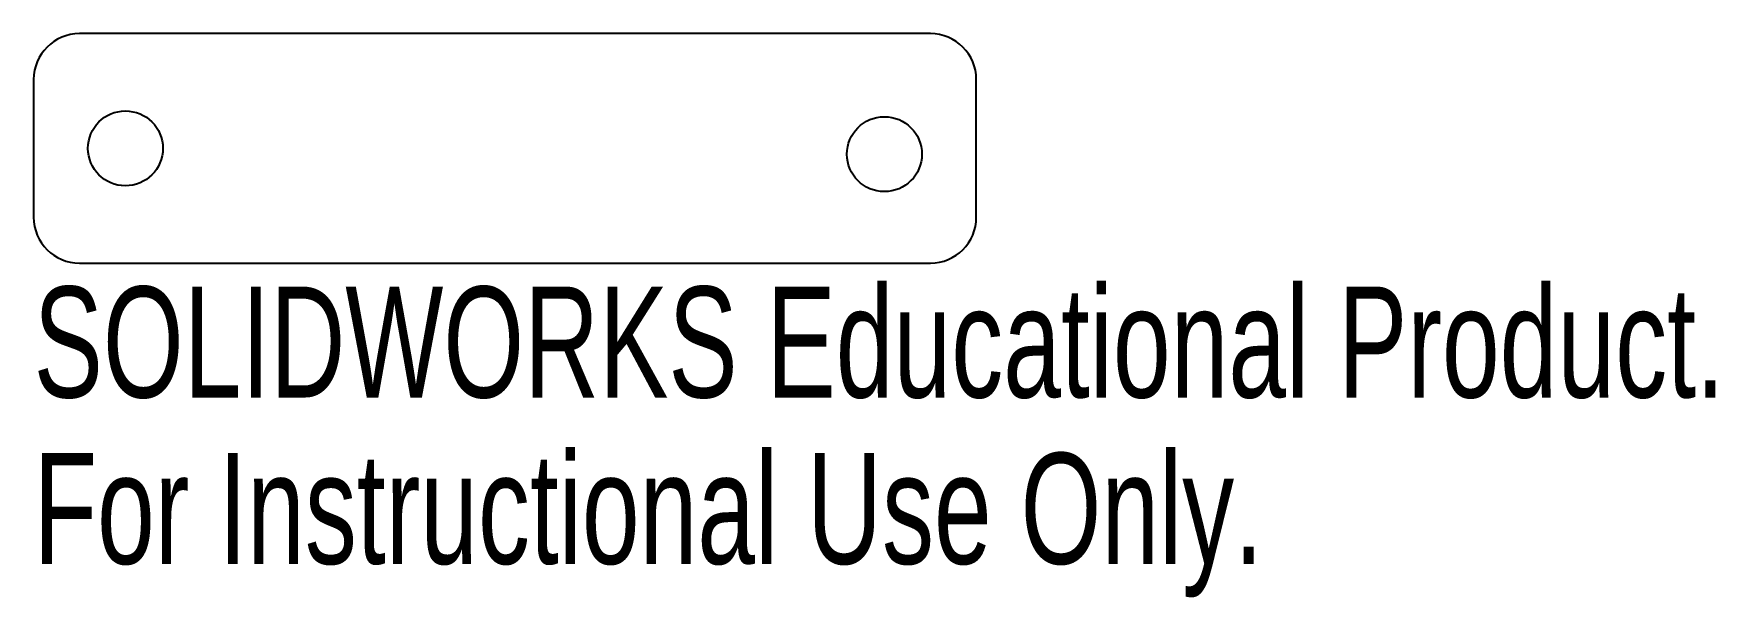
# Model space of a CAD drawing. Header units: millimetres. Extents: x -20.5 to 52.7, y -19.6 to 5.
import ezdxf

# ---------------------------------------------------------------- set-up
doc = ezdxf.new("R2010")
doc.units = ezdxf.units.MM
doc.styles.add('SLDTEXTSTYLE0', font='TXT', dxfattribs={"width": 0.7})

msp = doc.modelspace()

# ---------------------------------------------------------------- linework, layer by layer
at = {"color": 7, "linetype": 'Continuous', "lineweight": 25}
for p, q in [((18.535, 5), (-18.535, 5)), ((-20.535, 3), (-20.535, -3)), ((20.535, -3), (20.535, 3)), ((-18.535, -5), (18.535, -5))]:
    msp.add_line(p, q, dxfattribs=at)
for centre in [(-16.535, 0), (16.532, -0.252)]:
    msp.add_circle(centre, 1.632, dxfattribs=at)
for centre, start, end in [((-18.535, 3), 90, 180), ((18.535, 3), 0, 90), ((-18.535, -3), 180, 270), ((18.535, -3), 270, 0)]:
    msp.add_arc(centre, 2, start, end, dxfattribs=at)

# ---------------------------------------------------------------- texts
at = {"color": 7, "linetype": 'Continuous', "char_height": 4.83362, "attachment_point": 1, "style": 'SLDTEXTSTYLE0'}
for s, insert in [('SOLIDWORKS Educational Product.', (-20.535, -6.02)), ('For Instructional Use Only.', (-20.535, -13.27))]:
    msp.add_mtext(s, dxfattribs=dict(at, insert=insert))

doc.saveas('drawing.dxf')
